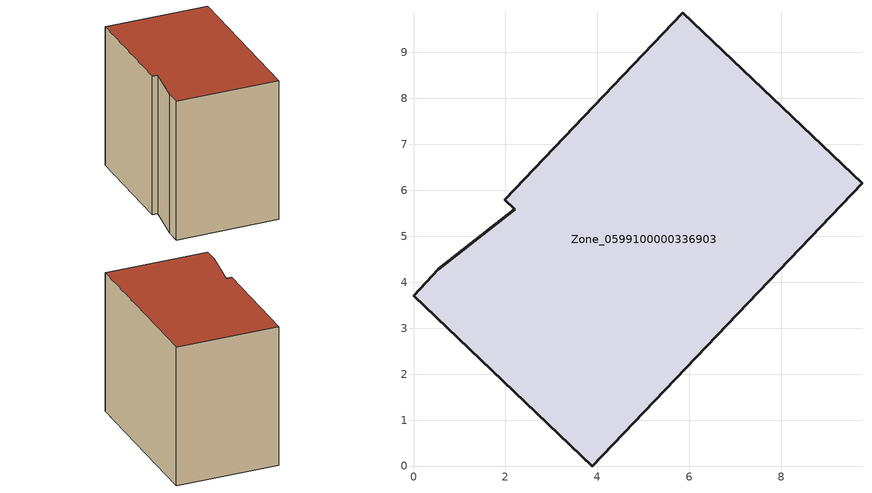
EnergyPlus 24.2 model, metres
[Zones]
Zone_0599100000336903
 floor ground (C_G): 0.54,4.28 2.2,5.59 1.98,5.79 5.86,9.86 9.76,6.15 3.89,0 0,3.71 z3.19
 wall outside (C_F): 9.76,6.15 5.86,9.86 1.98,5.79 2.2,5.59 0.54,4.28 0,3.71 3.89,0 9.76,6.15 z3.19:10.67
 roof outside (C_R): 2.2,5.59 0.54,4.28 0,3.71 3.89,0 9.76,6.15 5.86,9.86 1.98,5.79 z10.67
[BUILDING]
Pand.0599100000336903: North Axis=0; Terrain=City; Loads Convergence Tolerance Value=0.04; Temperature Convergence Tolerance Value=0.4; Solar Distribution=FullExterior; Maximum Number of Warmup Days=25; Minimum Number of Warmup Days=1
[Site:Location]
Rotterdam.The.Hague.AP_ZH_NLD Design_Conditions: Latitude=51.96; Longitude=4.45; Time Zone=1; Elevation=-4.5
[SITE:GROUNDTEMPERATURE:BUILDINGSURFACE]
18, 18, 18, 18, 18, 18, 18, 18, 18, 18, 18, 18
[MATERIAL] Thermal Absorptance=0.9; Solar Absorptance=0.7; Visible Absorptance=0.7
Name | Roughness | Thickness | Conductivity | Density | Specific Heat
G.TC.1975-1991 | MediumSmooth | 0.15 | 0.288461 | 540 | 1210
F.TC.1975-1991 | Rough | 0.3 | 0.230769 | 1920 | 840
R.TC.1975-1991 | MediumRough | 0.2 | 0.153846 | 1500 | 1000
[CONSTRUCTION]
C_G: G.TC.1975-1991
C_F: F.TC.1975-1991
C_R: R.TC.1975-1991
[ZONE]
Zone_0599100000336903: Type=1; Multiplier=1; Ceiling Height=Autocalculate; Volume=Autocalculate; Floor Area=autocalculate; Part of Total Floor Area=Yes
[ZONEINFILTRATION:DESIGNFLOWRATE]
Infil_Zone_0599100000336903: Zone or ZoneList or Space or SpaceList=Zone_0599100000336903; Schedule=AlwaysOn; Design Flow Rate Calculation Method=Flow/Area; Flow Rate per Floor Area=0.003; Constant Term Coefficient=1; Temperature Term Coefficient=0; Velocity Term Coefficient=0; Velocity Squared Term Coefficient=0
[HVACTEMPLATE:ZONE:IDEALLOADSAIRSYSTEM]
Zone_0599100000336903: Maximum Heating Supply Air Temperature=50; Minimum Cooling Supply Air Temperature=13; Maximum Heating Supply Air Humidity Ratio=0.0156; Minimum Cooling Supply Air Humidity Ratio=0.0077; Heating Limit=NoLimit; Cooling Limit=NoLimit; Dehumidification Control Type=ConstantSensibleHeatRatio; Cooling Sensible Heat Ratio=0.7; Dehumidification Setpoint=60; Humidification Control Type=None; Humidification Setpoint=30; Outdoor Air Method=None; Outdoor Air Flow Rate per Person=0.00944; Outdoor Air Flow Rate per Zone Floor Area=0; Outdoor Air Flow Rate per Zone=0; Demand Controlled Ventilation Type=None; Outdoor Air Economizer Type=NoEconomizer; Heat Recovery Type=None; Sensible Heat Recovery Effectiveness=0.7; Latent Heat Recovery Effectiveness=0.65
[ZONECONTROL:THERMOSTAT]
ThermostatControl_Zone_0599100000336903: Zone or ZoneList=Zone_0599100000336903; Control Type Schedule=DualSetpointControlType; Control 1=Thermostat_Zone_0599100000336903; Temperature Difference Between Cutout And Setpoint=0
[THERMOSTATSETPOINT:DUALSETPOINT]
Thermostat_Zone_0599100000336903: Heating Setpoint Temperature Schedule=HeatingSetpoint_Zone_0599100000336903; Cooling Setpoint Temperature Schedule=CoolingSetpoint_Zone_0599100000336903
[SCHEDULE:COMPACT]
HeatingSetpoint_Zone_0599100000336903: Through: 12/31, For: AllDays, Until: 24:00, 21
CoolingSetpoint_Zone_0599100000336903: Through: 12/31, For: AllDays, Until: 24:00, 24
DualSetpointControlType: Through: 12/31, For: AllDays, Until: 24:00, 4
AlwaysOn: Through: 12/31, For: AllDays, Until: 24:00, 1
